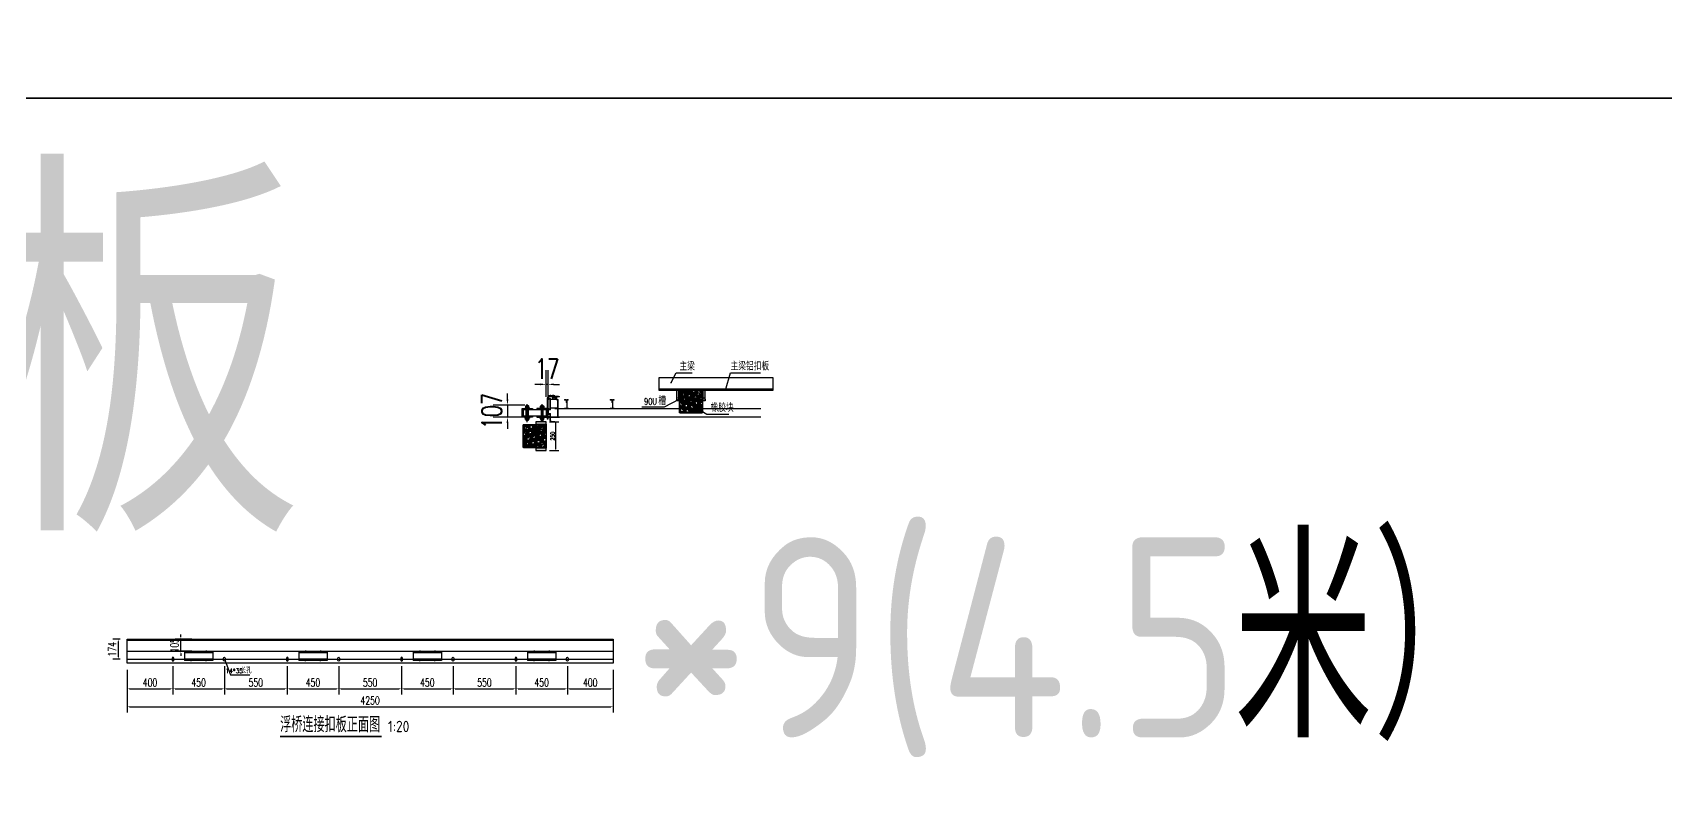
# Model space of a CAD drawing. Extents: x -89702 to 926017, y -610001 to -56924.
# Drawn here: x 74305 to 88585, y -587954 to -581205 of the extents above; entities that cross this region are included whole.
import ezdxf

# ---------------------------------------------------------------- set-up
doc = ezdxf.new("R2010")
doc.units = 0
doc.header["$LTSCALE"] = 10
doc.header["$MEASUREMENT"] = 0
for name, color, linetype in [('DIM_LEAD', 3, 'Continuous'), ('DIM_SYMB', 3, 'Continuous'), ('DOTE', 1, 'Continuous'), ('L-构造线', 6, 'Continuous'), ('PUB_TEXT', 7, 'Continuous'), ('W-ALUMINUM_FRAME铝架', 30, 'Continuous'), ('W-STEEL_FRAME钢架', 3, 'Continuous'), ('W-STEEL_KEEL钢龙骨', 5, 'Continuous'), ('W-WOOD_FLOOR木地板', 30, 'Continuous'), ('柱子底座', 2, 'Continuous'), ('橡胶块', 2, 'Continuous'), ('粗实线', 3, 'Continuous'), ('结构', 1, 'Continuous')]:
    doc.layers.add(name, color=color, linetype=linetype)
doc.layers.add('铝主梁170x129x4', color=210, linetype='Continuous', lineweight=25)
doc.styles.add('_TCH_DIM', font='SIMPLEX', dxfattribs={"bigfont": 'GBCBIG'})
doc.styles.get("Standard").update_dxf_attribs({"font": 'gbenor.shx', "bigfont": 'gbcbig.shx'})
doc.styles.add('STANDARD_T3', font='simplex.shx', dxfattribs={"width": 0.7, "bigfont": 'gbcbig.shx'})
doc.styles.add('黑体', font='simhei.ttf', dxfattribs={"width": 0.8})
doc.dimstyles.new('W&&10', dxfattribs={"dimtxt": 35, "dimasz": 10, "dimexe": 25, "dimexo": 30, "dimgap": 10, "dimtad": 1, "dimdec": 0, "dimzin": 0, "dimdsep": 46, "dimtxsty": 'STANDARD_T3', "dimcen": 0.09, "dimclrd": 1, "dimclre": 1, "dimclrt": 7, "dimazin": 2, "dimtfac": 1, "dimtdec": 0, "dimtix": 1, "dimtmove": 2, "dimatfit": 3, "dimfxl": 0, "dimtolj": 1, "dimtzin": 0, "dimarcsym": 0})
doc.dimstyles.new('W&&20', dxfattribs={"dimtxt": 70, "dimasz": 20, "dimexe": 50, "dimexo": 60, "dimgap": 20, "dimtad": 1, "dimdec": 0, "dimzin": 0, "dimdsep": 46, "dimtxsty": 'STANDARD_T3', "dimcen": 0.09, "dimclrd": 1, "dimclre": 1, "dimclrt": 7, "dimazin": 2, "dimtfac": 1, "dimtdec": 0, "dimtix": 1, "dimtmove": 2, "dimatfit": 3, "dimfxl": 0, "dimtolj": 1, "dimtzin": 0, "dimarcsym": 0})
doc.dimstyles.new('W&&50', dxfattribs={"dimtxt": 175, "dimasz": 50, "dimexe": 125, "dimexo": 150, "dimgap": 50, "dimtad": 1, "dimdec": 0, "dimzin": 0, "dimdsep": 46, "dimtxsty": 'STANDARD_T3', "dimcen": 0.09, "dimclrd": 1, "dimclre": 1, "dimclrt": 7, "dimazin": 2, "dimtfac": 1, "dimtdec": 0, "dimtix": 1, "dimtmove": 2, "dimatfit": 3, "dimfxl": 0, "dimtolj": 1, "dimtzin": 0, "dimarcsym": 0})

# ---------------------------------------------------------------- blocks, each defined once
blk = doc.blocks.new('*D1154')
at = {"color": 1, "lineweight": -2, "transparency": 16777216}
for p, q in [((75532, -586745), (75532, -586994)), ((75132, -586778), (75132, -586994)), ((75152, -586944), (75512, -586944))]:
    blk.add_line(p, q, dxfattribs=at)
at = {"color": 1, "transparency": 16777216}
for points in [[(75152, -586940), (75152, -586947), (75132, -586944)], [(75512, -586940), (75512, -586947), (75532, -586944)]]:
    blk.add_solid(points, dxfattribs=at)
at = {"layer": 'Defpoints', "color": 0, "transparency": 16777216}
for p in [(75132, -586718), (75532, -586685), (75532, -586944)]:
    blk.add_point(p, dxfattribs=at)
at = {"color": 7, "transparency": 16777216, "insert": (75332, -586889), "char_height": 70, "attachment_point": 5, "style": 'STANDARD_T3'}
blk.add_mtext('\\A1;400', dxfattribs=at)
blk = doc.blocks.new('*D1141')
at = {"color": 1, "lineweight": -2, "transparency": 16777216}
for p, q in [((75532, -586745), (75532, -586994)), ((75982, -586745), (75982, -586994)), ((75552, -586944), (75962, -586944))]:
    blk.add_line(p, q, dxfattribs=at)
at = {"color": 1, "transparency": 16777216}
for points in [[(75552, -586940), (75552, -586947), (75532, -586944)], [(75962, -586940), (75962, -586947), (75982, -586944)]]:
    blk.add_solid(points, dxfattribs=at)
at = {"layer": 'Defpoints', "color": 0, "transparency": 16777216}
for p in [(75532, -586685), (75982, -586685), (75982, -586944)]:
    blk.add_point(p, dxfattribs=at)
at = {"color": 7, "transparency": 16777216, "insert": (75757, -586889), "char_height": 70, "attachment_point": 5, "style": 'STANDARD_T3'}
blk.add_mtext('\\A1;450', dxfattribs=at)
blk = doc.blocks.new('*D1142')
at = {"color": 1, "lineweight": -2, "transparency": 16777216}
for p, q in [((75982, -586745), (75982, -586994)), ((76532, -586745), (76532, -586994)), ((76002, -586944), (76512, -586944))]:
    blk.add_line(p, q, dxfattribs=at)
at = {"color": 1, "transparency": 16777216}
for points in [[(76002, -586940), (76002, -586947), (75982, -586944)], [(76512, -586940), (76512, -586947), (76532, -586944)]]:
    blk.add_solid(points, dxfattribs=at)
at = {"layer": 'Defpoints', "color": 0, "transparency": 16777216}
for p in [(75982, -586685), (76532, -586685), (76532, -586944)]:
    blk.add_point(p, dxfattribs=at)
at = {"color": 7, "transparency": 16777216, "insert": (76257, -586889), "char_height": 70, "attachment_point": 5, "style": 'STANDARD_T3'}
blk.add_mtext('\\A1;550', dxfattribs=at)
blk = doc.blocks.new('*D1143')
at = {"color": 1, "lineweight": -2, "transparency": 16777216}
for p, q in [((76532, -586745), (76532, -586994)), ((76982, -586745), (76982, -586994)), ((76552, -586944), (76962, -586944))]:
    blk.add_line(p, q, dxfattribs=at)
at = {"color": 1, "transparency": 16777216}
for points in [[(76552, -586940), (76552, -586947), (76532, -586944)], [(76962, -586940), (76962, -586947), (76982, -586944)]]:
    blk.add_solid(points, dxfattribs=at)
at = {"layer": 'Defpoints', "color": 0, "transparency": 16777216}
for p in [(76532, -586685), (76982, -586685), (76982, -586944)]:
    blk.add_point(p, dxfattribs=at)
at = {"color": 7, "transparency": 16777216, "insert": (76757, -586889), "char_height": 70, "attachment_point": 5, "style": 'STANDARD_T3'}
blk.add_mtext('\\A1;450', dxfattribs=at)
blk = doc.blocks.new('*D1144')
at = {"color": 1, "lineweight": -2, "transparency": 16777216}
for p, q in [((76982, -586745), (76982, -586994)), ((77532, -586745), (77532, -586994)), ((77002, -586944), (77512, -586944))]:
    blk.add_line(p, q, dxfattribs=at)
at = {"color": 1, "transparency": 16777216}
for points in [[(77002, -586940), (77002, -586947), (76982, -586944)], [(77512, -586940), (77512, -586947), (77532, -586944)]]:
    blk.add_solid(points, dxfattribs=at)
at = {"layer": 'Defpoints', "color": 0, "transparency": 16777216}
for p in [(76982, -586685), (77532, -586685), (77532, -586944)]:
    blk.add_point(p, dxfattribs=at)
at = {"color": 7, "transparency": 16777216, "insert": (77257, -586889), "char_height": 70, "attachment_point": 5, "style": 'STANDARD_T3'}
blk.add_mtext('\\A1;550', dxfattribs=at)
blk = doc.blocks.new('*D1138')
at = {"color": 1, "lineweight": -2, "transparency": 16777216}
for p, q in [((77532, -586745), (77532, -586994)), ((77982, -586745), (77982, -586994)), ((77552, -586944), (77962, -586944))]:
    blk.add_line(p, q, dxfattribs=at)
at = {"color": 1, "transparency": 16777216}
for points in [[(77552, -586940), (77552, -586947), (77532, -586944)], [(77962, -586940), (77962, -586947), (77982, -586944)]]:
    blk.add_solid(points, dxfattribs=at)
at = {"layer": 'Defpoints', "color": 0, "transparency": 16777216}
for p in [(77532, -586685), (77982, -586685), (77982, -586944)]:
    blk.add_point(p, dxfattribs=at)
at = {"color": 7, "transparency": 16777216, "insert": (77757, -586889), "char_height": 70, "attachment_point": 5, "style": 'STANDARD_T3'}
blk.add_mtext('\\A1;450', dxfattribs=at)
blk = doc.blocks.new('*D1139')
at = {"color": 1, "lineweight": -2, "transparency": 16777216}
for p, q in [((77982, -586745), (77982, -586994)), ((78532, -586745), (78532, -586994)), ((78002, -586944), (78512, -586944))]:
    blk.add_line(p, q, dxfattribs=at)
at = {"color": 1, "transparency": 16777216}
for points in [[(78002, -586940), (78002, -586947), (77982, -586944)], [(78512, -586940), (78512, -586947), (78532, -586944)]]:
    blk.add_solid(points, dxfattribs=at)
at = {"layer": 'Defpoints', "color": 0, "transparency": 16777216}
for p in [(77982, -586685), (78532, -586685), (78532, -586944)]:
    blk.add_point(p, dxfattribs=at)
at = {"color": 7, "transparency": 16777216, "insert": (78257, -586889), "char_height": 70, "attachment_point": 5, "style": 'STANDARD_T3'}
blk.add_mtext('\\A1;550', dxfattribs=at)
blk = doc.blocks.new('*D1140')
at = {"color": 1, "lineweight": -2, "transparency": 16777216}
for p, q in [((78532, -586745), (78532, -586994)), ((78982, -586745), (78982, -586994)), ((78552, -586944), (78962, -586944))]:
    blk.add_line(p, q, dxfattribs=at)
at = {"color": 1, "transparency": 16777216}
for points in [[(78552, -586940), (78552, -586947), (78532, -586944)], [(78962, -586940), (78962, -586947), (78982, -586944)]]:
    blk.add_solid(points, dxfattribs=at)
at = {"layer": 'Defpoints', "color": 0, "transparency": 16777216}
for p in [(78532, -586685), (78982, -586685), (78982, -586944)]:
    blk.add_point(p, dxfattribs=at)
at = {"color": 7, "transparency": 16777216, "insert": (78757, -586889), "char_height": 70, "attachment_point": 5, "style": 'STANDARD_T3'}
blk.add_mtext('\\A1;450', dxfattribs=at)
blk = doc.blocks.new('*D1146')
at = {"color": 1, "lineweight": -2, "transparency": 16777216}
for p, q in [((78982, -586745), (78982, -586994)), ((79382, -586778), (79382, -586994)), ((79002, -586944), (79362, -586944))]:
    blk.add_line(p, q, dxfattribs=at)
at = {"color": 1, "transparency": 16777216}
for points in [[(79002, -586940), (79002, -586947), (78982, -586944)], [(79362, -586940), (79362, -586947), (79382, -586944)]]:
    blk.add_solid(points, dxfattribs=at)
at = {"layer": 'Defpoints', "color": 0, "transparency": 16777216}
for p in [(78982, -586685), (79382, -586718), (79382, -586944)]:
    blk.add_point(p, dxfattribs=at)
at = {"color": 7, "transparency": 16777216, "insert": (79182, -586889), "char_height": 70, "attachment_point": 5, "style": 'STANDARD_T3'}
blk.add_mtext('\\A1;400', dxfattribs=at)
blk = doc.blocks.new('*D1147')
at = {"color": 1, "lineweight": -2, "transparency": 16777216}
for p, q in [((75132, -586778), (75132, -587151)), ((79382, -586778), (79382, -587151)), ((75152, -587101), (79362, -587101))]:
    blk.add_line(p, q, dxfattribs=at)
at = {"color": 1, "transparency": 16777216}
for points in [[(75152, -587097), (75152, -587104), (75132, -587101)], [(79362, -587097), (79362, -587104), (79382, -587101)]]:
    blk.add_solid(points, dxfattribs=at)
at = {"layer": 'Defpoints', "color": 0, "transparency": 16777216}
for p in [(75132, -586718), (79382, -586718), (79382, -587101)]:
    blk.add_point(p, dxfattribs=at)
at = {"color": 7, "transparency": 16777216, "insert": (77257, -587046), "char_height": 70, "attachment_point": 5, "style": 'STANDARD_T3'}
blk.add_mtext('\\A1;4250', dxfattribs=at)
blk = doc.blocks.new('*D1148')
at = {"color": 1, "lineweight": -2, "transparency": 16777216}
for p, q in [((75072, -586510), (75005, -586510)), ((75055, -586665), (75055, -586530)), ((75072, -586685), (75005, -586685))]:
    blk.add_line(p, q, dxfattribs=at)
at = {"color": 1, "transparency": 16777216}
for points in [[(75052, -586530), (75059, -586530), (75055, -586510)], [(75052, -586665), (75059, -586665), (75055, -586685)]]:
    blk.add_solid(points, dxfattribs=at)
at = {"layer": 'Defpoints', "color": 0, "transparency": 16777216}
for p in [(75055, -586510), (75132, -586510), (75132, -586685)]:
    blk.add_point(p, dxfattribs=at)
at = {"color": 7, "transparency": 16777216, "insert": (75000, -586598), "char_height": 70, "attachment_point": 5, "rotation": 90, "style": 'STANDARD_T3'}
blk.add_mtext('\\A1;174', dxfattribs=at)
blk = doc.blocks.new('*D1149')
at = {"color": 1, "lineweight": -2, "transparency": 16777216}
for p, q in [((75601, -586490), (75601, -586470)), ((75697, -586510), (75551, -586510)), ((75697, -586615), (75551, -586615)), ((75601, -586615), (75601, -586510)), ((75601, -586635), (75601, -586655))]:
    blk.add_line(p, q, dxfattribs=at)
at = {"color": 1, "transparency": 16777216}
for points in [[(75598, -586490), (75605, -586490), (75601, -586510)], [(75598, -586635), (75605, -586635), (75601, -586615)]]:
    blk.add_solid(points, dxfattribs=at)
at = {"layer": 'Defpoints', "color": 0, "transparency": 16777216}
for p in [(75601, -586510), (75757, -586510), (75757, -586615)]:
    blk.add_point(p, dxfattribs=at)
at = {"color": 7, "transparency": 16777216, "insert": (75546, -586563), "char_height": 70, "attachment_point": 5, "rotation": 90, "style": 'STANDARD_T3'}
blk.add_mtext('\\A1;105', dxfattribs=at)
blk = doc.blocks.new('891')
at = {"color": 0, "ltscale": 0.5}
blk.add_line((-1486543, 1377887), (-1486571, 1377887), dxfattribs=at)
at = {"color": 0, "lineweight": 5}
for q in [(-1486594, 1377686), (-1486592, 1377686)]:
    blk.add_line((-1486592, 1377686), q, dxfattribs=at)
at = {"color": 0, "ltscale": 0.5}
blk.add_arc((-1486543, 1377885), 2, 64.2042, 90, dxfattribs=at)
at = {"color": 0, "lineweight": 25}
for centre, radius, start, end in [((-1486594, 1377688), 2, 246.4591, 270), ((-1486592, 1377687), 1, 270, 311.3814), ((-1486592, 1377688), 2, 311.3814, 0)]:
    blk.add_arc(centre, radius, start, end, dxfattribs=at)
at = {"layer": '粗实线', "color": 0, "linetype": 'ByBlock', "ltscale": 0.5}
for p, q in [((-1486597, 1377867), (-1486597, 1377785)), ((-1486597, 1377784), (-1486597, 1377705)), ((-1486528, 1377874), (-1486521, 1377874)), ((-1486521, 1377880), (-1486526, 1377880)), ((-1486520, 1377875), (-1486520, 1377879)), ((-1486597, 1377704), (-1486597, 1377691))]:
    blk.add_line(p, q, dxfattribs=at)
for centre, radius, start, end in [((-1486570, 1377867), 27, 91.5188, 180), ((-1486570, 1377867), 20, 91.5188, 180), ((-1486545, 1377881), 7.1, 37.6327, 64.2042), ((-1486542, 1377880), 14.8, 7.196, 79.5045), ((-1486541, 1377884), 2, 5.0412, 37.6327), ((-1486526, 1377886), 12.9, 191.5156, 261.5695), ((-1486526, 1377882), 2, 186.8775, 270), ((-1486521, 1377879), 1, 0, 90), ((-1486521, 1377875), 1, 270, 0)]:
    blk.add_arc(centre, radius, start, end, dxfattribs=at)
at = {"layer": '结构', "color": 0, "linetype": 'ByBlock', "lineweight": 0, "ltscale": 0.5}
for points in [[(-1486564, 1377894, 0.198912), (-1486565, 1377894), (-1486565, 1377894, -0.414214), (-1486565, 1377894), (-1486566, 1377894, 0.198912), (-1486566, 1377894)], [(-1486562, 1377894, 0.198912), (-1486563, 1377894), (-1486563, 1377894, -0.414214), (-1486563, 1377894), (-1486564, 1377894, 0.198912), (-1486564, 1377894)], [(-1486560, 1377894, 0.198912), (-1486561, 1377894), (-1486561, 1377894, -0.414214), (-1486561, 1377894), (-1486562, 1377894, 0.198912), (-1486562, 1377894)], [(-1486558, 1377894, 0.198912), (-1486559, 1377894), (-1486559, 1377894, -0.414214), (-1486559, 1377894), (-1486560, 1377894, 0.198912), (-1486560, 1377894)], [(-1486556, 1377894, 0.198912), (-1486557, 1377894), (-1486557, 1377894, -0.414214), (-1486557, 1377894), (-1486558, 1377894, 0.198912), (-1486558, 1377894)], [(-1486554, 1377894, 0.198912), (-1486555, 1377894), (-1486555, 1377894, -0.414214), (-1486555, 1377894), (-1486556, 1377894, 0.198912), (-1486556, 1377894)], [(-1486552, 1377894, 0.198912), (-1486553, 1377894), (-1486553, 1377894, -0.414214), (-1486553, 1377894), (-1486554, 1377894, 0.198912), (-1486554, 1377894)], [(-1486550, 1377894, 0.198912), (-1486551, 1377894), (-1486551, 1377894, -0.414214), (-1486551, 1377894), (-1486552, 1377894, 0.198912), (-1486552, 1377894)]]:
    blk.add_lwpolyline(points, format="xyb", dxfattribs=at)
at = {"layer": '铝主梁170x129x4', "color": 0, "lineweight": 25}
for p, q in [((-1486597, 1377784), (-1486597, 1377785)), ((-1486597, 1377784), (-1486597, 1377784)), ((-1486590, 1377720), (-1486590, 1377867)), ((-1486566, 1377894), (-1486571, 1377894)), ((-1486564, 1377894), (-1486564, 1377894)), ((-1486562, 1377894), (-1486562, 1377894)), ((-1486560, 1377894), (-1486560, 1377894)), ((-1486558, 1377894), (-1486558, 1377894)), ((-1486556, 1377894), (-1486556, 1377894)), ((-1486554, 1377894), (-1486554, 1377894)), ((-1486552, 1377894), (-1486552, 1377894)), ((-1486539, 1377894), (-1486550, 1377894)), ((-1486597, 1377704), (-1486597, 1377705)), ((-1486597, 1377704), (-1486597, 1377704)), ((-1486591, 1377720), (-1486590, 1377720)), ((-1486590, 1377719), (-1486591, 1377719)), ((-1486590, 1377688), (-1486590, 1377719))]:
    blk.add_line(p, q, dxfattribs=at)
for centre, radius, start, end in [((-1486597, 1377785), 0.2, 180, 225), ((-1486597, 1377784), 0.2, 135, 180), ((-1486597, 1377784), 0.2, 315, 45), ((-1486597, 1377705), 0.2, 180, 225), ((-1486597, 1377704), 0.2, 135, 180), ((-1486597, 1377704), 0.2, 315, 45), ((-1486592, 1377691), 5, 180, 246.4591), ((-1486591, 1377720), 0.2, 135, 225), ((-1486591, 1377720), 0.2, 315, 0), ((-1486591, 1377719), 0.2, 0, 45)]:
    blk.add_arc(centre, radius, start, end, dxfattribs=at)
blk = doc.blocks.new('01')
h = blk.add_hatch()
h.set_pattern_fill('HOUND', color=77, scale=5)
h.set_pattern_definition([(0, (0, 0), (31.75, 7.9375), [127, -63.5]), (90, (0, 0), (-7.9375, -31.75), [127, -63.5])])
h.paths.add_polyline_path([(50227, 12928), (50227, 12728), (50427, 12728), (50427, 12928)])
h.paths.add_polyline_path([(50382, 12893, -1), (50402, 12893, -1)], flags=16)
h.paths.add_polyline_path([(50252, 12893, -1), (50272, 12893, -1)], flags=16)
h.paths.add_polyline_path([(50402, 12763, -1), (50382, 12763, -1)], flags=16)
h.paths.add_polyline_path([(50272, 12763, -1), (50252, 12763, -1)], flags=16)
at = {"color": 251}
blk.add_lwpolyline([(50227, 12928), (50427, 12928), (50427, 12728), (50227, 12728)], close=True, dxfattribs=at)
at = {"color": 6}
for centre in [(50262, 12893), (50392, 12893), (50262, 12763), (50392, 12763)]:
    blk.add_circle(centre, 10, dxfattribs=at)
blk = doc.blocks.new('橡胶块')
h = blk.add_hatch(color=6)
h.dxf.hatch_style = 1
h.paths.add_polyline_path([(100, 126), (10, 126), (10, -124), (100, -124)])
h.paths.add_polyline_path([(55, 66, -1), (75, 66, -1)], flags=16)
h.paths.add_polyline_path([(75, -64, -1), (55, -64, -1)], flags=16)
at = {"color": 2}
for points in [[(100, 126), (10, 126), (10, -124), (100, -124)], [(10, 106), (100, 106), (100, -104), (10, -104)]]:
    blk.add_lwpolyline(points, close=True, dxfattribs=at)
for points in [[(55, 66, -1), (75, 66, -1)], [(75, -64, -1), (55, -64, -1)]]:
    blk.add_lwpolyline(points, format="xyb", close=True, dxfattribs=at)
for centre in [(65, 66), (65, -64)]:
    blk.add_circle(centre, 10, dxfattribs=at)
at = {"layer": '柱子底座', "color": 2}
blk.add_lwpolyline([(-95, -100), (95, -100, 0.414214), (100, -95), (100, 95, 0.414214), (95, 100), (-95, 100, 0.414214), (-100, 95), (-100, -95, 0.414214)], format="xyb", close=True, dxfattribs=at)
at = {"color": 4, "rotation": 180}
blk.add_blockref('01', (50327, 12828), dxfattribs=at)
blk = doc.blocks.new('*D1364')
at = {"color": 1, "lineweight": -2, "transparency": 16777216}
for p, q in [((79938, -584412), (79938, -584424)), ((79948, -584399), (80178, -584399)), ((80188, -584411), (80188, -584424))]:
    blk.add_line(p, q, dxfattribs=at)
at = {"color": 1, "transparency": 16777216}
for points in [[(79948, -584397), (79948, -584401), (79938, -584399)], [(80178, -584397), (80178, -584401), (80188, -584399)]]:
    blk.add_solid(points, dxfattribs=at)
at = {"layer": 'Defpoints', "color": 0, "transparency": 16777216}
for p in [(79938, -584382), (80188, -584381), (80188, -584399)]:
    blk.add_point(p, dxfattribs=at)
at = {"color": 7, "transparency": 16777216, "insert": (80063, -584372), "char_height": 35, "attachment_point": 5, "style": 'STANDARD_T3'}
blk.add_mtext('\\A1;250', dxfattribs=at)
blk = doc.blocks.new('*D1365')
at = {"color": 1, "lineweight": -2, "transparency": 16777216}
for p, q in [((78826, -584609), (78906, -584609)), ((78881, -584849), (78881, -584619)), ((78826, -584859), (78906, -584859))]:
    blk.add_line(p, q, dxfattribs=at)
at = {"color": 1, "transparency": 16777216}
for points in [[(78879, -584619), (78882, -584619), (78881, -584609)], [(78879, -584849), (78882, -584849), (78881, -584859)]]:
    blk.add_solid(points, dxfattribs=at)
at = {"layer": 'Defpoints', "color": 0, "transparency": 16777216}
for p in [(78796, -584609), (78881, -584609), (78796, -584859)]:
    blk.add_point(p, dxfattribs=at)
at = {"color": 7, "transparency": 16777216, "insert": (78853, -584734), "char_height": 35, "attachment_point": 5, "rotation": 90, "style": 'STANDARD_T3'}
blk.add_mtext('\\A1;250', dxfattribs=at)
blk = doc.blocks.new('*D1671')
at = {"color": 1, "lineweight": -2, "transparency": 16777216}
for p, q in [((78796, -584389), (78796, -584156)), ((78813, -584389), (78813, -584156)), ((78746, -584281), (78696, -584281)), ((78813, -584281), (78796, -584281)), ((78863, -584281), (78913, -584281))]:
    blk.add_line(p, q, dxfattribs=at)
at = {"color": 1, "transparency": 16777216}
for points in [[(78746, -584273), (78746, -584289), (78796, -584281)], [(78863, -584273), (78863, -584289), (78813, -584281)]]:
    blk.add_solid(points, dxfattribs=at)
at = {"layer": 'Defpoints', "color": 0, "transparency": 16777216}
for p in [(78796, -584281), (78796, -584539), (78813, -584539)]:
    blk.add_point(p, dxfattribs=at)
at = {"color": 7, "transparency": 16777216, "insert": (78805, -584144), "char_height": 175, "attachment_point": 5, "style": 'STANDARD_T3'}
blk.add_mtext('\\A1;17', dxfattribs=at)
blk = doc.blocks.new('*D1678')
at = {"color": 1, "lineweight": -2, "transparency": 16777216}
for p, q in [((78611, -584462), (78333, -584462)), ((78458, -584412), (78458, -584362)), ((78458, -584462), (78458, -584569)), ((78611, -584569), (78333, -584569)), ((78458, -584619), (78458, -584669))]:
    blk.add_line(p, q, dxfattribs=at)
at = {"color": 1, "transparency": 16777216}
for points in [[(78450, -584412), (78466, -584412), (78458, -584462)], [(78450, -584619), (78466, -584619), (78458, -584569)]]:
    blk.add_solid(points, dxfattribs=at)
at = {"layer": 'Defpoints', "color": 0, "transparency": 16777216}
for p in [(78761, -584462), (78458, -584569), (78761, -584569)]:
    blk.add_point(p, dxfattribs=at)
at = {"color": 7, "transparency": 16777216, "insert": (78320, -584515), "char_height": 175, "attachment_point": 5, "rotation": 90, "style": 'STANDARD_T3'}
blk.add_mtext('\\A1;107', dxfattribs=at)
blk = doc.blocks.new('$matou$00000163')
at = {"color": 4}
blk.add_line((-65, 0), (-70, 0), dxfattribs=at)
for p, q in [((-69, 8), (-65, 8)), ((-62, 15), (-53, 15)), ((-53, 7), (-62, 7)), ((-53, -15), (-53, 15)), ((-53, 14), (-48, 14)), ((-48, 4), (-53, 0)), ((-48, 1), (-53, -3)), ((40, 4), (46, 0)), ((40, 1), (46, -3)), ((46, 7), (55, 7)), ((58, 9), (58, -9)), ((-65, -8), (-69, -8)), ((-62, -7), (-53, -7)), ((-53, -15), (-62, -15)), ((-48, -14), (-53, -14)), ((55, -7), (46, -7))]:
    blk.add_line(p, q)
for points in [[(-70, 7), (-68, 9), (-68, -9), (-70, -7)], [(-65, 11), (-65, 7), (-65, -7), (-65, -11)], [(-44, 8), (36, 8), (36, -8), (-44, -8)], [(58, 11), (58, 7), (58, -7), (58, -11)]]:
    blk.add_lwpolyline(points, close=True)
for points in [[(-68, 9), (-65, 9), (-65, -9), (-68, -9)], [(-48, -19), (-48, 19), (-44, 19), (-44, -19), (-48, -19), (-48, -17)], [(40, -19), (40, 19), (36, 19), (36, -19), (40, -19), (40, -17)]]:
    blk.add_lwpolyline(points)
blk.add_lwpolyline([(55, 15), (46, 15), (46, 14), (40, 14), (40, -14), (46, -14), (46, 14), (46, -15), (55, -15, 0.666667), (55, -7, 0.363636), (55, 7, 0.666667)], format="xyb", close=True)
for centre, radius, start, end in [((-61, 11), 4.33, 112.6199, 247.3801), ((-53, 0), 11.4, 140.0338, 219.9662), ((-61, -11), 4.33, 112.6199, 247.3801)]:
    blk.add_arc(centre, radius, start, end)
at = {"layer": 'DOTE'}
blk.add_line((-84, 0), (74, 0), dxfattribs=at)
blk = doc.blocks.new('$matou$00000085')
at = {"color": 0, "lineweight": 5}
for p, q in [((-17, 36, 0), (-17, 37, 0)), ((-4, 34, 0), (-4, 35, 0)), ((-1, 13, 0), (-3, 13, 0))]:
    blk.add_line(p, q, dxfattribs=at)
at = {"color": 0, "lineweight": 0, "ltscale": 0.5}
blk.add_arc((-2, 17, 0), 4.07, 274.7282, 349.8472, dxfattribs=at)
at = {"layer": '结构', "color": 0, "linetype": 'ByBlock', "lineweight": 0, "ltscale": 0.5}
for p, q in [((-7, 38, 0), (-16, 38, 0)), ((-16, 35, 0), (-8, 35, 0)), ((-7, -34, 0), (-7, 34, 0)), ((-5, 33, 0), (-4, 34, 0)), ((-4, 33, 0), (-5, 33, 0)), ((-5, 31, 0), (-4, 32, 0)), ((-4, 31, 0), (-5, 31, 0)), ((-5, 31, 0), (-4, 31, 0)), ((-4, 31, 0), (-5, 31, 0)), ((-5, 29, 0), (-4, 29, 0)), ((-4, 29, 0), (-5, 29, 0)), ((-5, 27, 0), (-4, 27, 0)), ((-4, 27, 0), (-5, 27, 0)), ((-4, 26, 0), (-5, 25, 0)), ((-5, 25, 0), (-4, 25, 0)), ((-5, 24, 0), (-4, 23, 0)), ((-4, 24, 0), (-5, 24, 0)), ((-5, 22, 0), (-4, 22, 0)), ((-4, 22, 0), (-5, 22, 0)), ((-5, 20, 0), (-4, 20, 0)), ((-4, 20, 0), (-5, 20, 0)), ((-4, 32, 0), (-4, 33, 0)), ((-4, 31, 0), (-4, 29, 0)), ((-4, 31, 0), (-4, 31, 0)), ((-4, 29, 0), (-4, 27, 0)), ((-4, 27, 0), (-4, 26, 0)), ((-4, 25, 0), (-4, 24, 0)), ((-4, 23, 0), (-4, 22, 0)), ((-4, 22, 0), (-4, 20, 0)), ((-4, 20, 0), (-4, 19, 0)), ((-4, -34, 0), (-4, 12, 0)), ((-1, 34, 0), (-1, 35, 0)), ((0, 33, 0), (-1, 34, 0)), ((-1, 33, 0), (0, 33, 0)), ((-1, 32, 0), (-1, 33, 0)), ((0, 31, 0), (-1, 32, 0)), ((-1, 31, 0), (0, 31, 0)), ((-1, 30, 0), (-1, 31, 0)), ((0, 30, 0), (-1, 30, 0)), ((-1, 29, 0), (0, 30, 0)), ((-1, 28, 0), (-1, 29, 0)), ((0, 28, 0), (-1, 28, 0)), ((-1, 28, 0), (0, 28, 0)), ((-1, 26, 0), (-1, 28, 0)), ((0, 26, 0), (-1, 26, 0)), ((-1, 26, 0), (0, 26, 0)), ((-1, 25, 0), (-1, 26, 0)), ((0, 24, 0), (-1, 25, 0)), ((-1, 24, 0), (0, 24, 0)), ((-1, 23, 0), (-1, 24, 0)), ((0, 22, 0), (-1, 23, 0)), ((-1, 22, 0), (0, 22, 0)), ((-1, 22, 0), (-1, 22, 0)), ((-1, 21, 0), (-1, 22, 0)), ((0, 21, 0), (-1, 21, 0)), ((-1, 20, 0), (0, 21, 0)), ((-1, 19, 0), (-1, 20, 0)), ((2, 38, 0), (16, 38, 0)), ((3, 34, 0), (3, 17, 0)), ((16, 35, 0), (4, 35, 0)), ((17, 37, 0), (17, 36, 0)), ((-17, -35, 0), (-8, -35, 0)), ((-17, -38, 0), (-17, -36, 0)), ((17, -38, 0), (-17, -38, 0)), ((-3, -35, 0), (17, -35, 0)), ((17, -36, 0), (17, -38, 0))]:
    blk.add_line(p, q, dxfattribs=at)
for centre, radius, start, end in [((-16, 37, 0), 1, 90, 180), ((-16, 36, 0), 1, 180, 270), ((-8, 34, 0), 1, 0, 90), ((-7, 35, 0), 3, 0, 90.0017), ((-2, 19, 0), 1.75, 180, 0), ((-3, 12, 0), 1, 90, 180), ((2, 35, 0), 3, 89.9983, 180), ((4, 34, 0), 1, 90, 180), ((16, 37, 0), 1, 0, 90), ((16, 36, 0), 1, 270, 360), ((-17, -36, 0), 0.5, 90, 180), ((-17, -38, 0), 0.5, 180, 270), ((-8, -34, 0), 1, 270, 0), ((-3, -34, 0), 1, 180, 270), ((17, -36, 0), 0.5, 0, 90), ((17, -38, 0), 0.5, 270, 0)]:
    blk.add_arc(centre, radius, start, end, dxfattribs=at)

msp = doc.modelspace()

# ---------------------------------------------------------------- linework, layer by layer
at = {"color": 1, "lineweight": -3}
for p, q in [((78873.6, -584491), (80673.3, -584491)), ((80673.3, -584569), (78802, -584569)), ((75632.3, -586615.3), (75882.3, -586615.3)), ((75632.3, -586615.3), (75632.3, -586695.3)), ((75632.3, -586626.3), (75882.3, -586626.3)), ((75882.3, -586615.3), (75882.3, -586695.3)), ((76632.2, -586615.3), (76882.2, -586615.3)), ((76632.2, -586615.3), (76632.2, -586695.3)), ((76632.2, -586626.3), (76882.2, -586626.3)), ((76882.2, -586615.3), (76882.2, -586695.3)), ((77632.2, -586615.3), (77882.2, -586615.3)), ((77632.2, -586615.3), (77632.2, -586695.3)), ((77632.2, -586626.3), (77882.2, -586626.3)), ((77882.2, -586615.3), (77882.2, -586695.3)), ((78632.2, -586615.3), (78882.2, -586615.3)), ((78632.2, -586615.3), (78632.2, -586695.3)), ((78632.2, -586626.3), (78882.2, -586626.3)), ((78882.2, -586615.3), (78882.2, -586695.3)), ((75882.3, -586684.3), (75632.3, -586684.3)), ((75882.3, -586695.3), (75632.3, -586695.3)), ((76882.2, -586684.3), (76632.2, -586684.3)), ((76882.2, -586695.3), (76632.2, -586695.3)), ((77882.2, -586684.3), (77632.2, -586684.3)), ((77882.2, -586695.3), (77632.2, -586695.3)), ((78882.2, -586684.3), (78632.2, -586684.3)), ((78882.2, -586695.3), (78632.2, -586695.3))]:
    msp.add_line(p, q, dxfattribs=at)
at = {"lineweight": -3}
for p, q in [((75132.3, -586517.3), (79382.3, -586517.3)), ((75683.7, -586615.3), (75683.7, -586626.3)), ((75701.7, -586615.3), (75701.7, -586626.3)), ((75813.7, -586615.3), (75813.7, -586626.3)), ((75831.7, -586615.3), (75831.7, -586626.3)), ((76683.6, -586615.3), (76683.6, -586626.3)), ((76701.6, -586615.3), (76701.6, -586626.3)), ((76813.6, -586615.3), (76813.6, -586626.3)), ((76831.6, -586615.3), (76831.6, -586626.3)), ((77683.6, -586615.3), (77683.6, -586626.3)), ((77701.6, -586615.3), (77701.6, -586626.3)), ((77813.6, -586615.3), (77813.6, -586626.3)), ((77831.6, -586615.3), (77831.6, -586626.3)), ((78683.6, -586615.3), (78683.6, -586626.3)), ((78701.6, -586615.3), (78701.6, -586626.3)), ((78813.6, -586615.3), (78813.6, -586626.3)), ((78831.6, -586615.3), (78831.6, -586626.3)), ((75683.7, -586695.3), (75683.7, -586684.3)), ((75701.7, -586695.3), (75701.7, -586684.3)), ((75813.7, -586695.3), (75813.7, -586684.3)), ((75831.7, -586695.3), (75831.7, -586684.3)), ((76683.6, -586695.3), (76683.6, -586684.3)), ((76701.6, -586695.3), (76701.6, -586684.3)), ((76813.6, -586695.3), (76813.6, -586684.3)), ((76831.6, -586695.3), (76831.6, -586684.3)), ((77683.6, -586695.3), (77683.6, -586684.3)), ((77701.6, -586695.3), (77701.6, -586684.3)), ((77813.6, -586695.3), (77813.6, -586684.3)), ((77831.6, -586695.3), (77831.6, -586684.3)), ((78683.6, -586695.3), (78683.6, -586684.3)), ((78701.6, -586695.3), (78701.6, -586684.3)), ((78813.6, -586695.3), (78813.6, -586684.3)), ((78831.6, -586695.3), (78831.6, -586684.3))]:
    msp.add_line(p, q, dxfattribs=at)
at = {"color": 8, "lineweight": -3}
for p, q in [((75132.3, -586615.3), (79382.3, -586615.3)), ((75132.3, -586684.8), (79382.3, -586684.8))]:
    msp.add_line(p, q, dxfattribs=at)
at = {"color": 3, "lineweight": -3}
for p, q in [((75692.7, -586609.3), (75692.7, -586629.3)), ((75822.7, -586609.3), (75822.7, -586629.3)), ((76692.6, -586609.3), (76692.6, -586629.3)), ((76822.6, -586609.3), (76822.6, -586629.3)), ((77692.6, -586609.3), (77692.6, -586629.3)), ((77822.6, -586609.3), (77822.6, -586629.3)), ((78692.6, -586609.3), (78692.6, -586629.3)), ((78822.6, -586609.3), (78822.6, -586629.3)), ((75692.7, -586701.3), (75692.7, -586681.3)), ((75822.7, -586701.3), (75822.7, -586681.3)), ((76692.6, -586701.3), (76692.6, -586681.3)), ((76822.6, -586701.3), (76822.6, -586681.3)), ((77692.6, -586701.3), (77692.6, -586681.3)), ((77822.6, -586701.3), (77822.6, -586681.3)), ((78692.6, -586701.3), (78692.6, -586681.3)), ((78822.6, -586701.3), (78822.6, -586681.3))]:
    msp.add_line(p, q, dxfattribs=at)
at = {"color": 6}
msp.add_lwpolyline([(67937.1, -545966.6), (111175.6, -545966.6), (111175.6, -581777.6), (67937.1, -581777.6)], close=True, dxfattribs=at)
msp.add_lwpolyline([(78601.1, -584501), (78791.1, -584501, -0.4142136), (78796.1, -584506), (78796.1, -584554, -0.4142136), (78791.1, -584559), (78601.1, -584559, -0.4142136), (78596.1, -584554), (78596.1, -584506, -0.4142136)], format="xyb", close=True)
msp.add_lwpolyline([(75132.3, -586510.3), (79382.3, -586510.3), (79382.3, -586718.3), (75132.3, -586718.3)], close=True)
at = {"lineweight": -3}
for points in [[(75525.3, -586695.3, 1), (75539.3, -586695.3), (75539.3, -586674.3, 1), (75525.3, -586674.3)], [(75989.3, -586695.3, -1), (75975.3, -586695.3), (75975.3, -586674.3, -1), (75989.3, -586674.3)], [(76525.2, -586695.3, 1), (76539.2, -586695.3), (76539.2, -586674.3, 1), (76525.2, -586674.3)], [(76989.2, -586695.3, -1), (76975.2, -586695.3), (76975.2, -586674.3, -1), (76989.2, -586674.3)], [(77525.2, -586695.3, 1), (77539.2, -586695.3), (77539.2, -586674.3, 1), (77525.2, -586674.3)], [(77989.2, -586695.3, -1), (77975.2, -586695.3), (77975.2, -586674.3, -1), (77989.2, -586674.3)], [(78525.2, -586695.3, 1), (78539.2, -586695.3), (78539.2, -586674.3, 1), (78525.2, -586674.3)], [(78989.2, -586695.3, -1), (78975.2, -586695.3), (78975.2, -586674.3, -1), (78989.2, -586674.3)]]:
    msp.add_lwpolyline(points, format="xyb", close=True, dxfattribs=at)
at = {"layer": 'DIM_LEAD'}
for p, q in [((79889.2, -584265.6), (79934.9, -584180.7)), ((79934.9, -584180.7), (80072.8, -584180.7)), ((80366.4, -584330.9), (80409.5, -584179.6)), ((80409.5, -584179.6), (80671.1, -584179.6)), ((79827.4, -584481.3), (79632.5, -584481.3)), ((80023.2, -584377.9), (79827.4, -584481.3)), ((80082.1, -584468.3), (80201.8, -584542.3)), ((80201.8, -584542.3), (80394.9, -584542.3)), ((75982.4, -586684.9), (76035.7, -586822.4)), ((76035.7, -586822.4), (76204.8, -586822.4))]:
    msp.add_line(p, q, dxfattribs=at)
at = {"layer": 'DIM_LEAD', "const_width": 8}
for points in [[(79887.3, -584269.1, 1), (79891.1, -584262.1, 1)], [(80365.3, -584334.7, 1), (80367.5, -584327, 1)], [(80026.8, -584376.1, 1), (80019.7, -584379.8, 1)], [(80078.7, -584466.2, 1), (80085.5, -584470.4, 1)]]:
    msp.add_lwpolyline(points, format="xyb", close=True, dxfattribs=at)
at = {"layer": 'DIM_LEAD'}
msp.add_lwpolyline([(75982.4, -586684.9, 0, 8, 0), (75993.3, -586712.9, 0, 0, 0)], format="xyseb", dxfattribs=at)
at = {"layer": 'DIM_SYMB', "const_width": 14}
msp.add_lwpolyline([(76469.6, -587360.1), (77357, -587360.1)], dxfattribs=at)
at = {"layer": 'L-构造线', "color": 1}
msp.add_lwpolyline([(67937.1, -581777.6), (111175.6, -581777.6), (111175.6, -610000.5), (67937.1, -610000.5)], close=True, dxfattribs=at)
at = {"layer": 'W-ALUMINUM_FRAME铝架', "linetype": 'ByBlock', "ltscale": 0.5}
for p, q in [((78855.6, -584393.8), (78855.6, -584409.8)), ((78884.6, -584410.8), (78856.6, -584410.8))]:
    msp.add_line(p, q, dxfattribs=at)
at = {"layer": 'W-ALUMINUM_FRAME铝架', "color": 3, "linetype": 'ByBlock', "ltscale": 0.5}
for points in [[(78676.1, -584561), (78676.1, -584567, -0.4142136), (78674.1, -584569), (78588.1, -584569, -0.4142136), (78586.1, -584567), (78586.1, -584493, -0.4142136), (78588.1, -584491), (78674.1, -584491, -0.4142136), (78676.1, -584493), (78676.1, -584499, -0.4142136), (78674.1, -584501), (78598.1, -584501, 0.4142136), (78596.1, -584503), (78596.1, -584557, 0.4142136), (78598.1, -584559), (78674.1, -584559, -0.4142136)], [(78716.1, -584561), (78716.1, -584567, 0.4142136), (78718.1, -584569), (78804.1, -584569, 0.4142136), (78806.1, -584567), (78806.1, -584493, 0.4142136), (78804.1, -584491), (78718.1, -584491, 0.4142136), (78716.1, -584493), (78716.1, -584499, 0.4142136), (78718.1, -584501), (78794.1, -584501, -0.4142136), (78796.1, -584503), (78796.1, -584557, -0.4142136), (78794.1, -584559), (78718.1, -584559, 0.4142136)]]:
    msp.add_lwpolyline(points, format="xyb", close=True, dxfattribs=at)
at = {"layer": 'W-ALUMINUM_FRAME铝架', "linetype": 'ByBlock', "ltscale": 0.5}
for points in [[(78832.1, -584595.8), (78832.1, -584573.8, 0.4142136), (78830.1, -584571.8), (78815.1, -584571.8, -0.4142136), (78813.1, -584569.8), (78813.1, -584565.8, -0.2424002), (78815.6, -584560.3), (78816.9, -584560.3, -0.4142136), (78817.1, -584560.5), (78817.1, -584567.3, 0.4142136), (78818.1, -584568.3), (78831.1, -584568.3, 0.4142136), (78832.1, -584567.3), (78832.1, -584539.3, 0.4142136), (78831.1, -584538.3), (78818.1, -584538.3, 0.4142136), (78817.1, -584539.3), (78817.1, -584546.1, -0.4142136), (78816.9, -584546.3), (78815.6, -584546.3, -0.4142136), (78813.1, -584543.8), (78813.1, -584533.4), (78813.1, -584519.1, -0.1989124), (78813.1, -584519), (78813.4, -584518.7, 0.4142136), (78813.4, -584518.4), (78813.1, -584518.1, -0.1989124), (78813.1, -584518), (78813.1, -584499.2, -0.3136842), (78819.7, -584489.8, -0.4035353), (78820.8, -584490.6), (78822.2, -584498, 0.3624885), (78823.2, -584498.8), (78830.1, -584498.8, 0.4142136), (78832.1, -584496.8), (78832.1, -584453.9, -0.1989124), (78832.1, -584453.8), (78832.4, -584453.5, 0.4142136), (78832.4, -584453.2), (78832.1, -584452.9, -0.1989124), (78832.1, -584452.7), (78832.1, -584409.8, 0.4142136), (78830.1, -584407.8), (78823.2, -584407.8, 0.3624885), (78822.2, -584408.6), (78820.8, -584416, -0.3624885), (78819.9, -584416.8, -0.3262552), (78813.1, -584407.4), (78813.1, -584405.8, -0.4142136), (78833.1, -584385.8), (78837.8, -584385.8)], [(78835.4, -584385.8), (78837.8, -584385.8, -0.1989124), (78837.9, -584385.9), (78838.2, -584386.3, 0.4142136), (78838.5, -584386.3), (78838.8, -584385.9, -0.1989124), (78838.9, -584385.8), (78839.8, -584385.8, -0.1989124), (78839.9, -584385.9), (78840.2, -584386.3, 0.4142136), (78840.5, -584386.3), (78840.8, -584385.9, -0.1989124), (78840.9, -584385.8), (78841.8, -584385.8, -0.1989124), (78841.9, -584385.9), (78842.2, -584386.3, 0.4142136), (78842.5, -584386.3), (78842.8, -584385.9, -0.1989124), (78842.9, -584385.8), (78843.8, -584385.8, -0.1989124), (78843.9, -584385.9), (78844.2, -584386.3, 0.4142136), (78844.5, -584386.3), (78844.8, -584385.9, -0.1989124), (78844.9, -584385.8), (78845.8, -584385.8, -0.1989124), (78845.9, -584385.9), (78846.2, -584386.3, 0.4142136), (78846.5, -584386.3), (78846.8, -584385.9, -0.1989124), (78846.9, -584385.8), (78847.8, -584385.8, -0.1989124), (78847.9, -584385.9), (78848.2, -584386.3, 0.4142136), (78848.5, -584386.3), (78848.8, -584385.9, -0.1989124), (78848.9, -584385.8), (78849.8, -584385.8, -0.1989124), (78849.9, -584385.9), (78850.2, -584386.3, 0.4142136), (78850.5, -584386.3), (78850.8, -584385.9, -0.1989124), (78850.9, -584385.8), (78851.8, -584385.8, -0.1989124), (78851.9, -584385.9), (78852.2, -584386.3, 0.4142136), (78852.5, -584386.3), (78852.8, -584385.9, -0.1989124), (78852.9, -584385.8), (78854.8, -584385.8), (78858.1, -584385.8, -0.2424002), (78863.6, -584388.3), (78863.6, -584392.6)], [(78856.6, -584392.8), (78863.4, -584392.8, 0.4156155), (78863.6, -584392.6)]]:
    msp.add_lwpolyline(points, format="xyb", dxfattribs=at)
at = {"layer": 'W-ALUMINUM_FRAME铝架', "linetype": 'ByBlock', "lineweight": 20, "ltscale": 0.5}
for points in [[(78896.6, -584491.8), (78896.6, -584565.3, -0.4142136), (78893.6, -584568.3), (78838.6, -584568.3, -0.4142136), (78835.6, -584565.3), (78835.6, -584537.8, 0.4142136), (78832.6, -584534.8), (78819.6, -584534.8, -0.4142136), (78816.6, -584531.8), (78816.6, -584506.3, -0.4142136), (78819.6, -584503.3), (78832.6, -584503.3, 0.4142136), (78835.6, -584500.3), (78835.6, -584490.8, -0.4142136), (78837.6, -584488.8), (78893.6, -584488.8, -0.4142136)], [(78852.1, -584392.8, 0.4142136), (78849.1, -584389.8), (78833.1, -584389.8), (78833.1, -584389.8, 0.3970926), (78817.1, -584404.8), (78817.1, -584404.8), (78835.6, -584404.8), (78835.6, -584408.8, 0.4139088), (78837.6, -584410.8), (78850.1, -584410.8, 0.4145184), (78852.1, -584408.8)]]:
    msp.add_lwpolyline(points, format="xyb", close=True, dxfattribs=at)
at = {"layer": 'W-ALUMINUM_FRAME铝架', "lineweight": 5}
msp.add_lwpolyline([(78832.1, -584595.8, 0.4142136), (78844.1, -584607.8), (78861.6, -584607.8), (78870.1, -584607.8, 0.4142136), (78871.1, -584606.8), (78871.1, -584605.8, 0.4142136), (78870.1, -584604.8), (78844.1, -584604.8, -0.4142136), (78835.1, -584595.8), (78835.1, -584573.8, -0.4142136), (78837.1, -584571.8), (78912.1, -584571.8, 0.4142136), (78913.1, -584570.8), (78913.1, -584569.8, 0.4142136), (78912.1, -584568.8), (78900.6, -584568.8, -2.4142136), (78900.1, -584568.3), (78900.1, -584519.1, 0.1989124), (78900, -584519), (78899.7, -584518.7, -0.4142136), (78899.7, -584518.4), (78900, -584518.1, 0.1989124), (78900.1, -584518), (78900.1, -584453.9), (78900.1, -584453.9, 0.1989124), (78900, -584453.8), (78899.7, -584453.5, -0.4142136), (78899.7, -584453.2), (78900, -584452.9, 0.1989124), (78900.1, -584452.7), (78900.1, -584415.3, 0.4142136), (78899.1, -584414.3), (78890.1, -584414.3, -0.4142136), (78889.1, -584413.3), (78889.1, -584389.8, -0.4142136), (78890.1, -584388.8), (78912.9, -584388.8, 0.4142136), (78913.1, -584388.6), (78913.1, -584388.3, 0.1652892), (78904.6, -584385.8)], format="xyb", dxfattribs=at)
msp.add_lwpolyline([(78885.6, -584415.4, 0.356394), (78888.6, -584417.8), (78893.6, -584417.8, -0.4142136), (78896.6, -584420.8), (78896.6, -584482.8, -0.4142136), (78893.6, -584485.8), (78837.6, -584485.8, -0.4142136), (78835.6, -584483.8), (78835.6, -584416.8, -0.4142136), (78838.6, -584413.8), (78883.7, -584413.8, -0.356394)], format="xyb", close=True, dxfattribs=at)
at = {"layer": 'W-ALUMINUM_FRAME铝架', "linetype": 'ByBlock', "lineweight": 0, "ltscale": 0.5}
msp.add_lwpolyline([(78905.7, -584385.8), (78903.3, -584385.8, 0.1989124), (78903.2, -584385.9), (78902.9, -584386.3, -0.4142136), (78902.6, -584386.3), (78902.3, -584385.9, 0.1989124), (78902.2, -584385.8), (78901.3, -584385.8, 0.1989124), (78901.2, -584385.9), (78900.9, -584386.3, -0.4142136), (78900.6, -584386.3), (78900.3, -584385.9, 0.1989124), (78900.2, -584385.8), (78899.3, -584385.8, 0.1989124), (78899.2, -584385.9), (78898.9, -584386.3, -0.4142136), (78898.6, -584386.3), (78898.3, -584385.9, 0.1989124), (78898.2, -584385.8), (78897.3, -584385.8, 0.1989124), (78897.2, -584385.9), (78896.9, -584386.3, -0.4142136), (78896.6, -584386.3), (78896.3, -584385.9, 0.1989124), (78896.2, -584385.8), (78895.3, -584385.8, 0.1989124), (78895.2, -584385.9), (78894.9, -584386.3, -0.4142136), (78894.6, -584386.3), (78894.3, -584385.9, 0.1989124), (78894.2, -584385.8), (78893.3, -584385.8, 0.1989124), (78893.2, -584385.9), (78892.9, -584386.3, -0.4142136), (78892.6, -584386.3), (78892.3, -584385.9, 0.1989124), (78892.2, -584385.8), (78891.3, -584385.8, 0.1989124), (78891.2, -584385.9), (78890.9, -584386.3, -0.4142136), (78890.6, -584386.3), (78890.3, -584385.9, 0.1989124), (78890.2, -584385.8), (78889.3, -584385.8, 0.1989124), (78889.2, -584385.9), (78888.9, -584386.3, -0.4142136), (78888.6, -584386.3), (78888.3, -584385.9, 0.1989124), (78888.2, -584385.8), (78883.1, -584385.8, 0.2424002), (78877.6, -584388.3), (78877.6, -584392.6, 0.4142136), (78877.8, -584392.8), (78884.6, -584392.8, -0.4142136), (78885.6, -584393.8), (78885.6, -584409.8)], format="xyb", dxfattribs=at)
at = {"layer": 'W-ALUMINUM_FRAME铝架', "linetype": 'ByBlock', "ltscale": 0.5}
for centre, start, end in [((78856.6, -584393.8), 90, 180), ((78856.6, -584409.8), 180, 270), ((78884.6, -584409.8), 270, 0)]:
    msp.add_arc(centre, 1, start, end, dxfattribs=at)
at = {"layer": 'W-STEEL_FRAME钢架'}
msp.add_lwpolyline([(79782.5, -584323.9), (80782.5, -584323.9), (80782.5, -584223.9), (79782.5, -584223.9)], close=True, dxfattribs=at)
at = {"layer": 'W-WOOD_FLOOR木地板', "color": 6}
msp.add_lwpolyline([(79782.5, -584330.9), (80782.5, -584330.9), (80782.5, -584323.9), (79782.5, -584323.9)], close=True, dxfattribs=at)

# ---------------------------------------------------------------- block references
at = {"rotation": 90}
msp.add_blockref('$matou$00000163', (78631.1, -584527.5), dxfattribs=at)
at = {"yscale": -1, "rotation": 90}
msp.add_blockref('$matou$00000163', (78761.1, -584527.5), dxfattribs=at)
at = {"layer": 'W-STEEL_KEEL钢龙骨', "yscale": -1, "rotation": 179.9999999999999}
for p in [(78973.3, -584453, 0), (79373.3, -584453, 0)]:
    msp.add_blockref('$matou$00000085', p, dxfattribs=at)
at = {"layer": 'W-WOOD_FLOOR木地板', "color": 6}
msp.add_blockref('891', (1565403.4, -1962272.5), dxfattribs=at)
at = {"layer": '橡胶块', "color": 2, "rotation": 89.99999999999999}
msp.add_blockref('橡胶块', (80063.4, -584430.9), dxfattribs=at)
at = {"layer": '橡胶块', "color": 2}
msp.add_blockref('橡胶块', (78696.1, -584734.2), dxfattribs=at)

# ---------------------------------------------------------------- texts
at = {"layer": 'PUB_TEXT', "color": 2, "style": '黑体', "width": 0.8}
msp.add_text('扣板', height=2628.69, dxfattribs=at).set_placement((70942.4, -585275.6))
at = {"layer": 'PUB_TEXT', "color": 7, "style": '_TCH_DIM'}
for s, height, p in [('主梁', 67.52, (79962.4, -584159.7)), ('主梁铝扣板', 67.52, (80409.5, -584158.6)), ('槽', 67.5, (79777.5, -584460.3)), ('橡胶块', 67.52, (80233.9, -584521.3)), ('长孔', 48.23, (76123.9, -586807.4))]:
    msp.add_text(s, height=height, dxfattribs=at).set_placement(p)
at = {"layer": 'PUB_TEXT', "color": 7, "style": '_TCH_DIM', "width": 0.705882}
for s, height, p in [('90U', 59.5, (79653.5, -584460.3)), ('14*35', 42.5, (75992.5, -586807.4))]:
    msp.add_text(s, height=height, dxfattribs=at).set_placement(p)
at = {"layer": 'PUB_TEXT', "color": 1}
for s, height, p in [('*9(4.5', 1750, (79556.8, -587368.4)), ('米）', 1687.94, (84811.9, -587368.4))]:
    msp.add_text(s, height=height, dxfattribs=at).set_placement(p)
at = {"layer": 'PUB_TEXT', "color": 7}
for s, height, p in [('浮桥连接扣板正面图', 135.04, (76469.6, -587323.1)), ('1:20', 100, (77413, -587323.1))]:
    msp.add_text(s, height=height, dxfattribs=at).set_placement(p)

# ---------------------------------------------------------------- dimensions: what is measured, and where the dimension line sits
at = {"color": 4}
dim = msp.add_linear_dim(base=(78796.1, -584281.1), p1=(78813.1, -584538.6), p2=(78796.1, -584538.6), dimstyle='W&&50', dxfattribs=at)
dim.commit()
dim.dimension.update_dxf_attribs({"geometry": '*D1671', "text_midpoint": (78804.6, -584143.6)})
dim = msp.add_linear_dim(base=(78457.9, -584569), p1=(78761.1, -584461.9), p2=(78761.1, -584569), angle=90, dimstyle='W&&50', dxfattribs=at)
dim.commit()
dim.dimension.update_dxf_attribs({"geometry": '*D1678', "text_midpoint": (78320.4, -584515.5)})
for base, p1, p2, dimstyle, picture, middle in [((80187.8, -584399), (79937.8, -584382.5), (80187.8, -584381.3), 'W&&10', '*D1364', (80062.8, -584371.5)), ((75532.3, -586943.7), (75132.3, -586718.3), (75532.3, -586684.8), 'W&&20', '*D1154', (75332.3, -586888.7)), ((79382.3, -587100.6), (75132.3, -586718.3), (79382.3, -586718.3), 'W&&20', '*D1147', (77257.3, -587045.6)), ((75982.4, -586943.7), (75532.2, -586684.6), (75982.4, -586684.9), 'W&&20', '*D1141', (75757.3, -586888.7)), ((76532.4, -586943.7), (75982.4, -586684.9), (76532.4, -586684.9), 'W&&20', '*D1142', (76257.4, -586888.7)), ((76982.2, -586943.7), (76532.4, -586684.9), (76982.2, -586684.8), 'W&&20', '*D1143', (76757.3, -586888.7)), ((77532.2, -586943.7), (76982.2, -586684.8), (77532.2, -586684.8), 'W&&20', '*D1144', (77257.2, -586888.7)), ((77982.2, -586943.7), (77532.2, -586684.8), (77982.2, -586684.8), 'W&&20', '*D1138', (77757.2, -586888.7)), ((78532.4, -586943.7), (77982.2, -586684.8), (78532.4, -586684.9), 'W&&20', '*D1139', (78257.3, -586888.7)), ((78982.4, -586943.7), (78532.4, -586684.9), (78982.4, -586684.9), 'W&&20', '*D1140', (78757.4, -586888.7)), ((79382.3, -586943.7), (78982.4, -586684.9), (79382.3, -586718.3), 'W&&20', '*D1146', (79182.3, -586888.7))]:
    dim = msp.add_linear_dim(base=base, p1=p1, p2=p2, dimstyle=dimstyle)
    dim.commit()
    dim.dimension.update_dxf_attribs({"geometry": picture, "text_midpoint": middle})
dim = msp.add_aligned_dim(p1=(78796.1, -584858.6), p2=(78796.1, -584608.6), distance=-84.4, dimstyle='W&&10')
dim.commit()
dim.dimension.update_dxf_attribs({"geometry": '*D1365', "text_midpoint": (78853, -584733.6)})
for base, p1, p2, picture, middle in [((75601.2, -586510.3), (75757.3, -586615.3), (75757.3, -586510.3), '*D1149', (75546.2, -586562.8)), ((75055.2284, -586510.2623), (75132.288, -586684.7622), (75132.288, -586510.2623), '*D1148', (75000.2284, -586597.5122))]:
    dim = msp.add_linear_dim(base=base, p1=p1, p2=p2, angle=90, dimstyle='W&&20')
    dim.commit()
    dim.dimension.update_dxf_attribs({"geometry": picture, "text_midpoint": middle})

doc.saveas('drawing.dxf')
